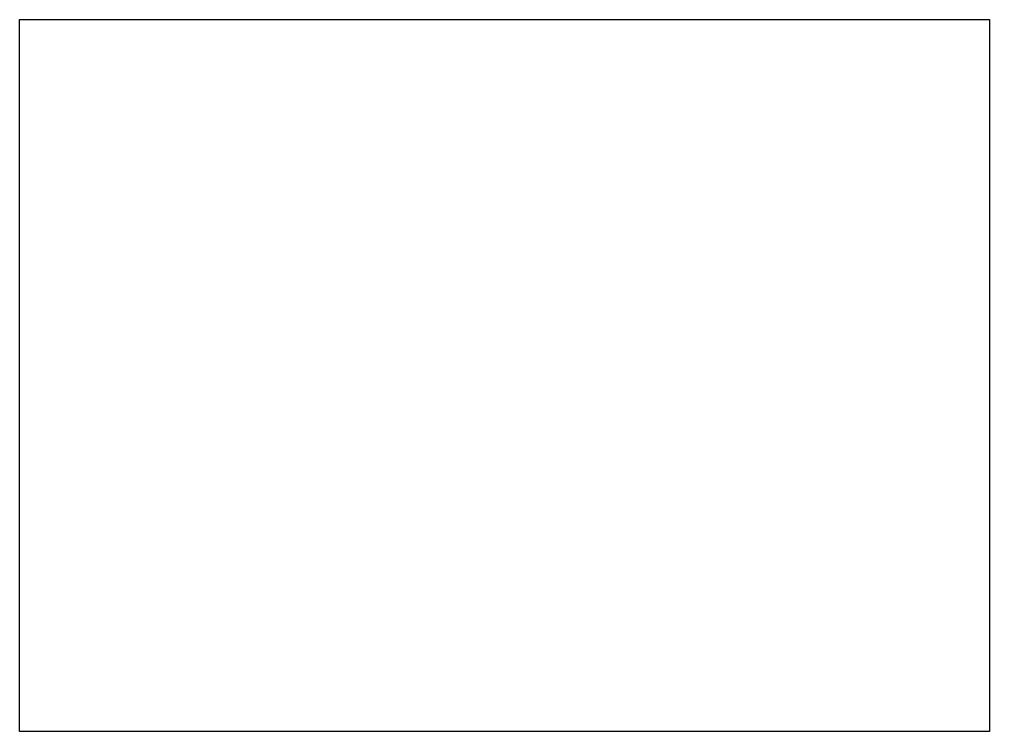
# Model space of a CAD drawing. Extents: x -3 to 147, y -10 to 100.
import ezdxf

# ---------------------------------------------------------------- set-up
doc = ezdxf.new("R2010")
doc.units = 0
doc.layers.get('0').update_dxf_attribs({"linetype": 'continuous'})

msp = doc.modelspace()

# ---------------------------------------------------------------- linework, layer by layer
at = {"color": 0}
msp.add_lwpolyline([(-3, 100), (147, 100), (147, -10), (-3, -10)], close=True, dxfattribs=at)

doc.saveas('drawing.dxf')
